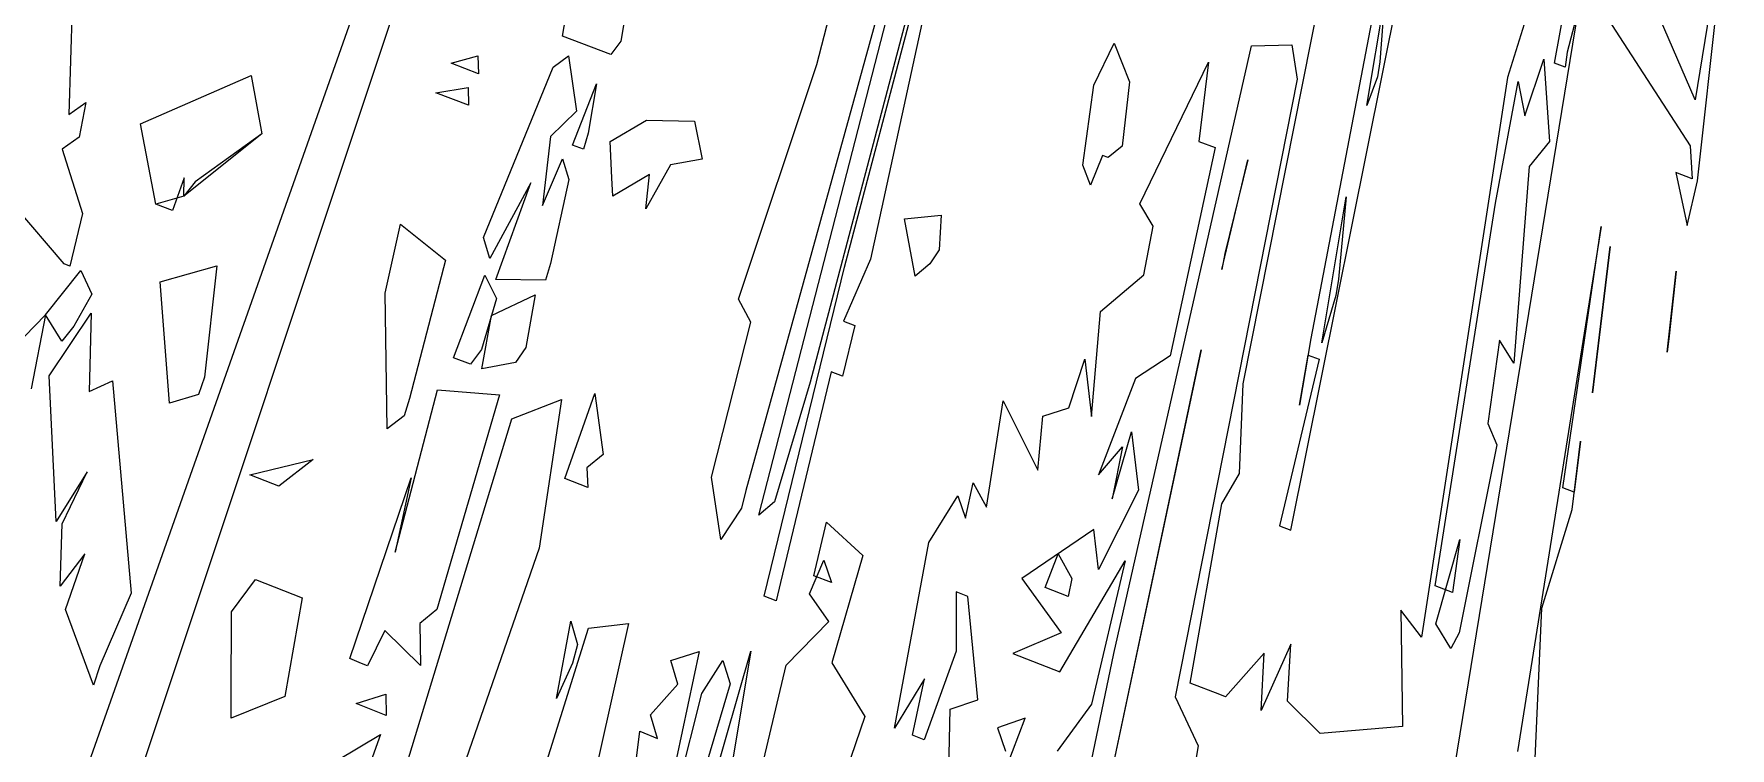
# Model space of a CAD drawing. Extents: x -685 to 123, y -1272 to 108.
# Drawn here: x -65.2 to 98.7, y -271.7 to -202.7 of the extents above; entities that cross this region are included whole.
import ezdxf

# ---------------------------------------------------------------- set-up
doc = ezdxf.new("R2010")
doc.units = 0

msp = doc.modelspace()

# ---------------------------------------------------------------- linework, layer by layer
for p, q in [((36.2534, -136.0977), (9.7693, -236.3274)), ((30.4502, -149.5324), (3.5543, -246.7975)), ((4.8002, -249.1624), (30.4502, -149.5324)), ((10.4238, -205.6052), (20.7546, -165.2197)), ((-94.5672, -371.0624), (-26.6268, -178.8217)), ((-23.6106, -179.956), (-62.7202, -297.2322)), ((51.6172, -236.4727), (61.595, -186.0776)), ((66.6104, -187.9348), (58.1488, -232.0907)), ((98.6677, -188.2454), (95.3101, -209.0483)), ((95.5325, -216.8493), (98.6677, -188.2454)), ((56.2264, -250.6318), (68.3956, -190.0629)), ((81.6999, -205.5003), (83.7474, -194.2804)), ((85.0812, -196.2469), (82.9249, -204.4333)), ((-14.1769, -202.8727), (-13.364, -198.2246)), ((80.1245, -197.3735), (77.1637, -206.8753)), ((95.3101, -209.0483), (90.6707, -198.3184)), ((-7.7568, -198.7146), (-8.5252, -203.3602)), ((13.0763, -225.1936), (19.8923, -199.4867)), ((21.2743, -198.4182), (15.6088, -224.4283)), ((63.5785, -209.5796), (65.2601, -199.3689)), ((65.2601, -199.3689), (64.8232, -205.3537)), ((85.7293, -199.4545), (94.8172, -213.4715)), ((-61.5644, -200.0286), (-61.8843, -210.4483)), ((71.1773, -278.8577), (84.0108, -200.3106)), ((-9.4807, -204.6597), (-14.1769, -202.8727)), ((-24.9132, -205.5034), (-22.3435, -204.7917)), ((-22.3435, -204.7917), (-22.2903, -206.5054)), ((-15.0752, -205.8785), (-13.5796, -204.7699)), ((-13.5796, -204.7699), (-12.8221, -210.1227)), ((-8.5252, -203.3602), (-9.4807, -204.6597)), ((37.1854, -207.6061), (39.1507, -203.5604)), ((39.1193, -262.5255), (52.4259, -203.8251)), ((39.1507, -203.5604), (40.6184, -207.2965)), ((52.4259, -203.8251), (56.3072, -203.7193)), ((56.3072, -203.7193), (56.8208, -207.0428)), ((82.9249, -204.4333), (82.7314, -205.885)), ((-22.2903, -206.5054), (-24.9132, -205.5034)), ((-21.799, -222.3533), (-15.0752, -205.8785)), ((2.838, -228.2875), (10.4238, -205.6052)), ((41.6375, -219.0911), (48.2499, -205.4)), ((48.2499, -205.4), (47.3447, -213.0532)), ((64.8232, -205.3537), (64.583, -206.8202)), ((78.8244, -210.5949), (80.6689, -205.1158)), ((80.6689, -205.1158), (81.2272, -213.0565)), ((82.7314, -205.885), (81.6999, -205.5003)), ((-54.9344, -211.3499), (-44.2534, -206.6762)), ((-54.9344, -211.3499), (-44.2534, -206.6762)), ((-44.2534, -206.6762), (-43.2086, -212.328)), ((-44.2534, -206.6762), (-43.2086, -212.328)), ((-26.401, -208.3459), (-23.2893, -207.8259)), ((-23.2893, -207.8259), (-23.2384, -209.5566)), ((-13.1934, -213.4021), (-10.8807, -207.4777)), ((-10.8807, -207.4777), (-11.6856, -212.2636)), ((36.1308, -215.3483), (37.1854, -207.6061)), ((40.6184, -207.2965), (39.9187, -213.4998)), ((56.8208, -207.0428), (45.0462, -266.7415)), ((64.583, -206.8202), (63.5785, -209.5796)), ((77.1637, -206.8753), (68.8605, -260.9732)), ((75.9895, -219.016), (78.1983, -207.2619)), ((78.1983, -207.2619), (78.8244, -210.5949)), ((-61.8843, -210.4483), (-60.2408, -209.3015)), ((-60.2408, -209.3015), (-60.8734, -212.6304)), ((-23.2384, -209.5566), (-26.401, -208.3459)), ((-53.4643, -219.1156), (-54.9344, -211.3499)), ((-53.4643, -219.1156), (-54.9344, -211.3499)), ((-12.8221, -210.1227), (-15.312, -212.5911)), ((-9.5692, -213.0729), (-6.0556, -211.0081)), ((-6.0556, -211.0081), (-1.4137, -211.0873)), ((-1.4137, -211.0873), (-0.664, -214.7677)), ((-60.8734, -212.6304), (-62.5272, -213.7914)), ((-43.2086, -212.328), (-50.7509, -218.3519)), ((-43.2086, -212.328), (-49.6564, -216.9697)), ((-15.312, -212.5911), (-16.0889, -219.2432)), ((-11.6856, -212.2636), (-12.1334, -213.8079)), ((-9.3924, -216.5832), (-9.5692, -213.0729)), ((47.3447, -213.0532), (48.9198, -213.6479)), ((81.2272, -213.0565), (79.2515, -215.4631)), ((-62.5272, -213.7914), (-60.5432, -220.0247)), ((-12.1334, -213.8079), (-13.1934, -213.4021)), ((38.0289, -214.422), (36.8691, -217.2821)), ((38.5557, -214.6215), (38.0289, -214.422)), ((39.9187, -213.4998), (38.5557, -214.6215)), ((48.9198, -213.6479), (44.5538, -233.7714)), ((94.8172, -213.4715), (95.0085, -216.6532)), ((-16.0889, -219.2432), (-14.1774, -214.7495)), ((-14.1774, -214.7495), (-13.5688, -216.7164)), ((-5.7623, -216.2469), (-9.3033, -218.3527)), ((-3.7386, -215.3027), (-6.0987, -219.582)), ((-6.0987, -219.582), (-5.7623, -216.2469)), ((-0.664, -214.7677), (-3.7386, -215.3027)), ((36.8691, -217.2821), (36.1308, -215.3483)), ((49.5667, -225.4428), (52.0735, -214.8385)), ((52.0735, -214.8385), (49.854, -223.8758)), ((79.2515, -215.4631), (77.7833, -234.4821)), ((95.0085, -216.6532), (93.4372, -216.065)), ((93.4372, -216.065), (94.5071, -221.1898)), ((-50.7271, -216.5555), (-51.851, -219.7411)), ((-50.7509, -218.3519), (-50.7271, -216.5555)), ((-49.6564, -216.9697), (-50.7509, -218.3519)), ((-17.2266, -217.0548), (-21.2034, -224.371)), ((-20.6044, -226.4005), (-17.2266, -217.0548)), ((-13.5688, -216.7164), (-15.3342, -224.8463)), ((-9.3033, -218.3527), (-9.3924, -216.5832)), ((94.5071, -221.1898), (95.5325, -216.8493)), ((-62.3275, -224.8865), (-67.0685, -219.3288)), ((-50.7509, -218.3519), (-53.4643, -219.1156)), ((-51.851, -219.7411), (-53.4643, -219.1156)), ((42.926, -221.2448), (41.6375, -219.0911)), ((59.2291, -232.5021), (61.5613, -218.4205)), ((61.5613, -218.4205), (60.8138, -226.3662)), ((70.1637, -256.0007), (75.9895, -219.016)), ((-60.5432, -220.0247), (-61.7846, -225.0982)), ((-31.3122, -227.7036), (-29.8195, -221.045)), ((-29.8195, -221.045), (-25.4698, -224.5203)), ((18.8713, -220.5217), (22.4333, -220.1795)), ((19.9079, -226.0741), (18.8713, -220.5217)), ((22.4333, -220.1795), (22.248, -223.5211)), ((42.0072, -225.9425), (42.926, -221.2448)), ((86.2256, -221.2651), (78.1251, -272.0106)), ((82.5105, -246.5441), (86.2256, -221.2651)), ((-21.2034, -224.371), (-21.799, -222.3533)), ((-25.4698, -224.5203), (-28.9555, -237.8951)), ((15.6088, -224.4283), (12.9899, -230.4213)), ((22.248, -223.5211), (21.3492, -224.8972)), ((49.854, -223.8758), (49.5667, -225.4428)), ((85.3627, -237.3604), (87.0954, -223.1968)), ((87.0954, -223.1968), (85.5592, -235.7542)), ((-64.1408, -229.8271), (-60.6982, -225.5217)), ((-61.7846, -225.0982), (-62.3275, -224.8865)), ((-60.6982, -225.5217), (-59.6605, -227.7999)), ((-53.0477, -226.6378), (-47.5733, -225.0638)), ((-47.5733, -225.0638), (-48.7683, -235.8394)), ((-24.6887, -233.9551), (-21.6865, -225.9823)), ((-21.6865, -225.9823), (-20.5447, -228.2317)), ((-15.3342, -224.8463), (-15.8011, -226.4565)), ((5.3392, -257.0013), (13.0763, -225.1936)), ((21.3492, -224.8972), (19.9079, -226.0741)), ((37.8354, -229.4762), (42.0072, -225.9425)), ((92.5939, -233.4252), (93.4664, -225.5952)), ((93.4664, -225.5952), (92.7702, -231.8432)), ((-59.6605, -227.7999), (-61.4037, -230.8976)), ((-52.1283, -238.3546), (-53.0477, -226.6378)), ((-31.0973, -240.8431), (-31.3122, -227.7036)), ((-15.8011, -226.4565), (-20.6044, -226.4005)), ((60.8138, -226.3662), (60.5547, -227.9394)), ((-20.5447, -228.2317), (-22.0047, -233.1498)), ((-21.0288, -229.8623), (-16.8127, -227.8657)), ((-16.8127, -227.8657), (-17.6937, -232.9833)), ((4.0475, -230.5317), (2.838, -228.2875)), ((36.9703, -239.6397), (37.8354, -229.4762)), ((60.5547, -227.9394), (59.2291, -232.5021)), ((-68.1877, -233.9835), (-64.1408, -229.8271)), ((-64.1408, -229.8271), (-65.4989, -236.9749)), ((-62.5567, -232.3513), (-64.1408, -229.8271)), ((-63.7773, -235.7143), (-59.71, -229.665)), ((-61.4037, -230.8976), (-62.5567, -232.3513)), ((-59.71, -229.665), (-59.9107, -237.2316)), ((-21.9482, -235.0198), (-21.0288, -229.8623)), ((0.2185, -245.5001), (4.0475, -230.5317)), ((14.0743, -230.8382), (12.902, -235.7348)), ((12.9899, -230.4213), (14.0743, -230.8382)), ((58.1488, -232.0907), (57.0659, -238.5565)), ((76.3822, -232.2726), (75.2718, -240.3255)), ((77.7833, -234.4821), (76.3822, -232.2726)), ((92.7702, -231.8432), (92.5939, -233.4252)), ((-23.0448, -234.5938), (-24.6887, -233.9551)), ((-22.0047, -233.1498), (-23.0448, -234.5938)), ((-17.6937, -232.9833), (-18.721, -234.4243)), ((32.4934, -304.4388), (47.5657, -233.1936)), ((47.5657, -233.1936), (32.8676, -302.4388)), ((34.7795, -238.7975), (36.3193, -234.1007)), ((36.3193, -234.1007), (36.9703, -239.6397)), ((44.5538, -233.7714), (41.2151, -235.9769)), ((58.9632, -234.1074), (55.1151, -250.2037)), ((57.0659, -238.5565), (57.8802, -233.6945)), ((57.8802, -233.6945), (58.9632, -234.1074)), ((-63.0918, -249.7824), (-63.7773, -235.7143)), ((-48.7683, -235.8394), (-49.3397, -237.5264)), ((-18.721, -234.4243), (-21.9482, -235.0198)), ((11.8093, -235.3134), (6.8933, -255.685)), ((12.902, -235.7348), (11.8093, -235.3134)), ((41.2151, -235.9769), (37.6323, -245.2713)), ((85.5592, -235.7542), (85.3627, -237.3604)), ((-59.9107, -237.2316), (-57.6538, -236.1887)), ((-57.6538, -236.1887), (-55.8359, -256.7066)), ((-49.3397, -237.5264), (-52.1283, -238.3546)), ((-30.3426, -252.7503), (-26.2422, -237.0752)), ((-20.2409, -237.5424), (-26.302, -258.3037)), ((-26.2422, -237.0752), (-20.2409, -237.5424)), ((-13.9399, -245.6418), (-11.0397, -237.4054)), ((-11.0397, -237.4054), (-10.2215, -243.3133)), ((9.7693, -236.3274), (6.338, -247.8802)), ((51.2635, -245.1341), (51.6172, -236.4727)), ((-28.9555, -237.8951), (-29.471, -239.581)), ((-19.075, -239.866), (-14.2568, -238.0081)), ((-14.2568, -238.0081), (-16.4294, -252.3482)), ((26.8245, -248.3943), (28.4149, -238.1298)), ((28.4149, -238.1298), (31.7674, -244.8193)), ((32.2496, -239.6054), (34.7795, -238.7975)), ((-32.1645, -282.8877), (-19.075, -239.866)), ((-29.471, -239.581), (-31.0973, -240.8431)), ((31.7674, -244.8193), (32.2496, -239.6054)), ((75.2718, -240.3255), (76.1405, -242.379)), ((37.6323, -245.2713), (39.9391, -242.5644)), ((38.9641, -247.5975), (40.8095, -241.1154)), ((39.9391, -242.5644), (38.9641, -247.5975)), ((40.8095, -241.1154), (41.5042, -246.7643)), ((76.1405, -242.379), (72.4847, -260.5374)), ((83.4061, -248.6299), (84.2206, -242.0212)), ((84.2206, -242.0212), (83.6113, -246.9647)), ((-44.3818, -245.2714), (-38.2528, -243.7936)), ((-38.2528, -243.7936), (-41.5879, -246.369)), ((-10.2215, -243.3133), (-11.7985, -244.5831)), ((-60.1161, -244.973), (-63.0918, -249.7824)), ((-62.5284, -250.0053), (-60.1161, -244.973)), ((-42.147, -246.1494), (-44.3818, -245.2714)), ((-34.7188, -263.0378), (-28.805, -245.5667)), ((-28.805, -245.5667), (-30.3426, -252.7503)), ((-11.7122, -246.5111), (-13.9399, -245.6418)), ((-11.7985, -244.5831), (-11.7122, -246.5111)), ((1.1413, -251.5271), (0.2185, -245.5001)), ((49.5673, -248.0666), (51.2635, -245.1341)), ((-41.5879, -246.369), (-42.147, -246.1494)), ((3.5543, -246.7975), (3.126, -248.5105)), ((21.2507, -251.8037), (24.046, -247.3183)), ((24.046, -247.3183), (24.7896, -249.4534)), ((24.7896, -249.4534), (25.5224, -246.0528)), ((25.5224, -246.0528), (26.8245, -248.3943)), ((41.5042, -246.7643), (37.6396, -254.4352)), ((83.6113, -246.9647), (82.5105, -246.5441)), ((3.126, -248.5105), (1.1413, -251.5271)), ((6.338, -247.8802), (4.8002, -249.1624)), ((46.5025, -265.4003), (49.5673, -248.0666)), ((80.4701, -258.1612), (83.4061, -248.6299)), ((-62.7081, -256.0231), (-62.5284, -250.0053)), ((10.1273, -255.0337), (11.3575, -249.8326)), ((11.3575, -249.8326), (14.8719, -253.0841)), ((37.1909, -250.5668), (30.2175, -255.2876)), ((37.6396, -254.4352), (37.1909, -250.5668)), ((55.1151, -250.2037), (56.2264, -250.6318)), ((-16.4294, -252.3482), (-30.2546, -292.3605)), ((17.9224, -269.7494), (21.2507, -251.8037)), ((70.2343, -259.6687), (72.5567, -251.5325)), ((72.5567, -251.5325), (71.8421, -256.6472)), ((-60.3263, -252.8953), (-62.7081, -256.0231)), ((-62.1986, -258.2792), (-60.3263, -252.8953)), ((9.7128, -256.7865), (11.101, -253.5094)), ((11.101, -253.5094), (11.8163, -255.6928)), ((14.8719, -253.0841), (11.8707, -263.4415)), ((32.4649, -256.1608), (33.7209, -252.9159)), ((33.7209, -252.9159), (35.058, -255.2961)), ((33.8911, -264.3073), (40.21, -253.5781)), ((40.21, -253.5781), (36.9646, -267.433)), ((-46.1371, -258.5153), (-43.8481, -255.3808)), ((-43.8481, -255.3808), (-39.3098, -257.1741)), ((6.8933, -255.685), (6.469, -257.4432)), ((11.8163, -255.6928), (10.1273, -255.0337)), ((30.2175, -255.2876), (34.0223, -260.5408)), ((35.058, -255.2961), (34.7146, -257.0348)), ((-55.8359, -256.7066), (-58.8731, -263.7487)), ((-39.3098, -257.1741), (-40.9963, -266.7069)), ((6.469, -257.4432), (5.3392, -257.0013)), ((11.5601, -259.4344), (9.7128, -256.7865)), ((24.9897, -257.0237), (23.8632, -256.5851)), ((23.8632, -256.5851), (23.8646, -262.3152)), ((25.9606, -267.01), (24.9897, -257.0237)), ((34.7146, -257.0348), (32.4649, -256.1608)), ((71.8421, -256.6472), (70.1637, -256.0007)), ((-59.4991, -265.5914), (-62.1986, -258.2792)), ((-46.1847, -266.7183), (-46.1371, -258.5153)), ((-26.302, -258.3037), (-27.964, -259.6471)), ((68.8605, -260.9732), (66.8628, -258.3672)), ((66.8628, -258.3672), (67.0224, -269.5872)), ((79.8422, -272.677), (80.4701, -258.1612)), ((-31.345, -260.3214), (-33.0009, -263.7183)), ((-27.881, -263.7122), (-31.345, -260.3214)), ((-27.964, -259.6471), (-27.881, -263.7122)), ((-16.1714, -274.4989), (-11.6629, -260.0975)), ((-14.7536, -266.8774), (-13.3677, -259.427)), ((-13.3677, -259.427), (-12.7142, -261.6665)), ((-11.6629, -260.0975), (-7.7798, -259.6515)), ((-7.7798, -259.6515), (-11.521, -276.3452)), ((7.4614, -263.6707), (11.5601, -259.4344)), ((34.0223, -260.5408), (29.3449, -262.5332)), ((71.68, -262.0628), (70.2343, -259.6687)), ((72.4847, -260.5374), (71.68, -262.0628)), ((-12.7142, -261.6665), (-13.1999, -263.469)), ((56.2074, -261.6336), (53.3395, -268.0625)), ((55.9128, -267.1624), (56.2074, -261.6336)), ((-58.8731, -263.7487), (-59.4991, -265.5914)), ((-33.5737, -263.4914), (-34.7188, -263.0378)), ((-33.0009, -263.7183), (-33.5737, -263.4914)), ((-13.1999, -263.469), (-14.7536, -266.8774)), ((-0.9551, -262.3328), (-4.5268, -279.122)), ((-3.6899, -263.2335), (-0.9551, -262.3328)), ((-3.0056, -265.4896), (-3.6899, -263.2335)), ((-0.7149, -266.3916), (1.3245, -263.2284)), ((-0.1019, -276.7488), (4.0432, -262.3292)), ((4.0432, -262.3292), (1.1897, -279.3199)), ((1.3245, -263.2284), (2.0229, -265.4805)), ((5.2992, -272.7758), (7.4614, -263.6707)), ((11.8707, -263.4415), (15.0518, -268.6216)), ((15.941, -373.8319), (39.1193, -262.5255)), ((23.8646, -262.3152), (20.7968, -270.8786)), ((29.3449, -262.5332), (33.8911, -264.3073)), ((53.656, -262.5141), (49.9183, -266.7304)), ((53.3395, -268.0625), (53.656, -262.5141)), ((-5.6529, -268.4531), (-3.0056, -265.4896)), ((2.0229, -265.4805), (-1.7262, -278.1636)), ((20.8216, -264.9978), (17.9224, -269.7494)), ((19.6466, -270.4268), (20.8216, -264.9978)), ((49.3487, -266.5086), (46.5025, -265.4003)), ((-40.9963, -266.7069), (-46.1968, -268.7995)), ((-46.1968, -268.7995), (-46.1847, -266.7183)), ((-34.0992, -267.3813), (-31.2497, -266.4562)), ((-31.2497, -266.4562), (-31.2175, -268.5253)), ((-3.9429, -279.3538), (-0.7149, -266.3916)), ((23.2933, -267.919), (25.9606, -267.01)), ((45.0462, -266.7415), (47.2711, -271.4594)), ((49.9183, -266.7304), (49.3487, -266.5086)), ((59.0531, -270.2872), (55.9128, -267.1624)), ((-31.2175, -268.5253), (-34.0992, -267.3813)), ((-4.9689, -270.7439), (-5.6529, -268.4531)), ((15.0518, -268.6216), (11.4004, -279.2525)), ((23.0937, -277.7772), (23.2933, -267.919)), ((30.5386, -268.8025), (27.8789, -269.7165)), ((27.915, -275.6646), (30.5386, -268.8025)), ((36.9646, -267.433), (33.6243, -271.9686)), ((-38.0794, -274.1363), (-31.7635, -270.3768)), ((-31.7635, -270.3768), (-35.6934, -281.4748)), ((-7.925, -279.8524), (-6.6988, -270.0603)), ((-6.6988, -270.0603), (-4.9689, -270.7439)), ((20.7968, -270.8786), (19.6466, -270.4268)), ((27.8789, -269.7165), (28.6582, -271.989)), ((67.0224, -269.5872), (59.0531, -270.2872)), ((47.2711, -271.4594), (36.5754, -332.9254))]:
    msp.add_line(p, q)

doc.saveas('drawing.dxf')
